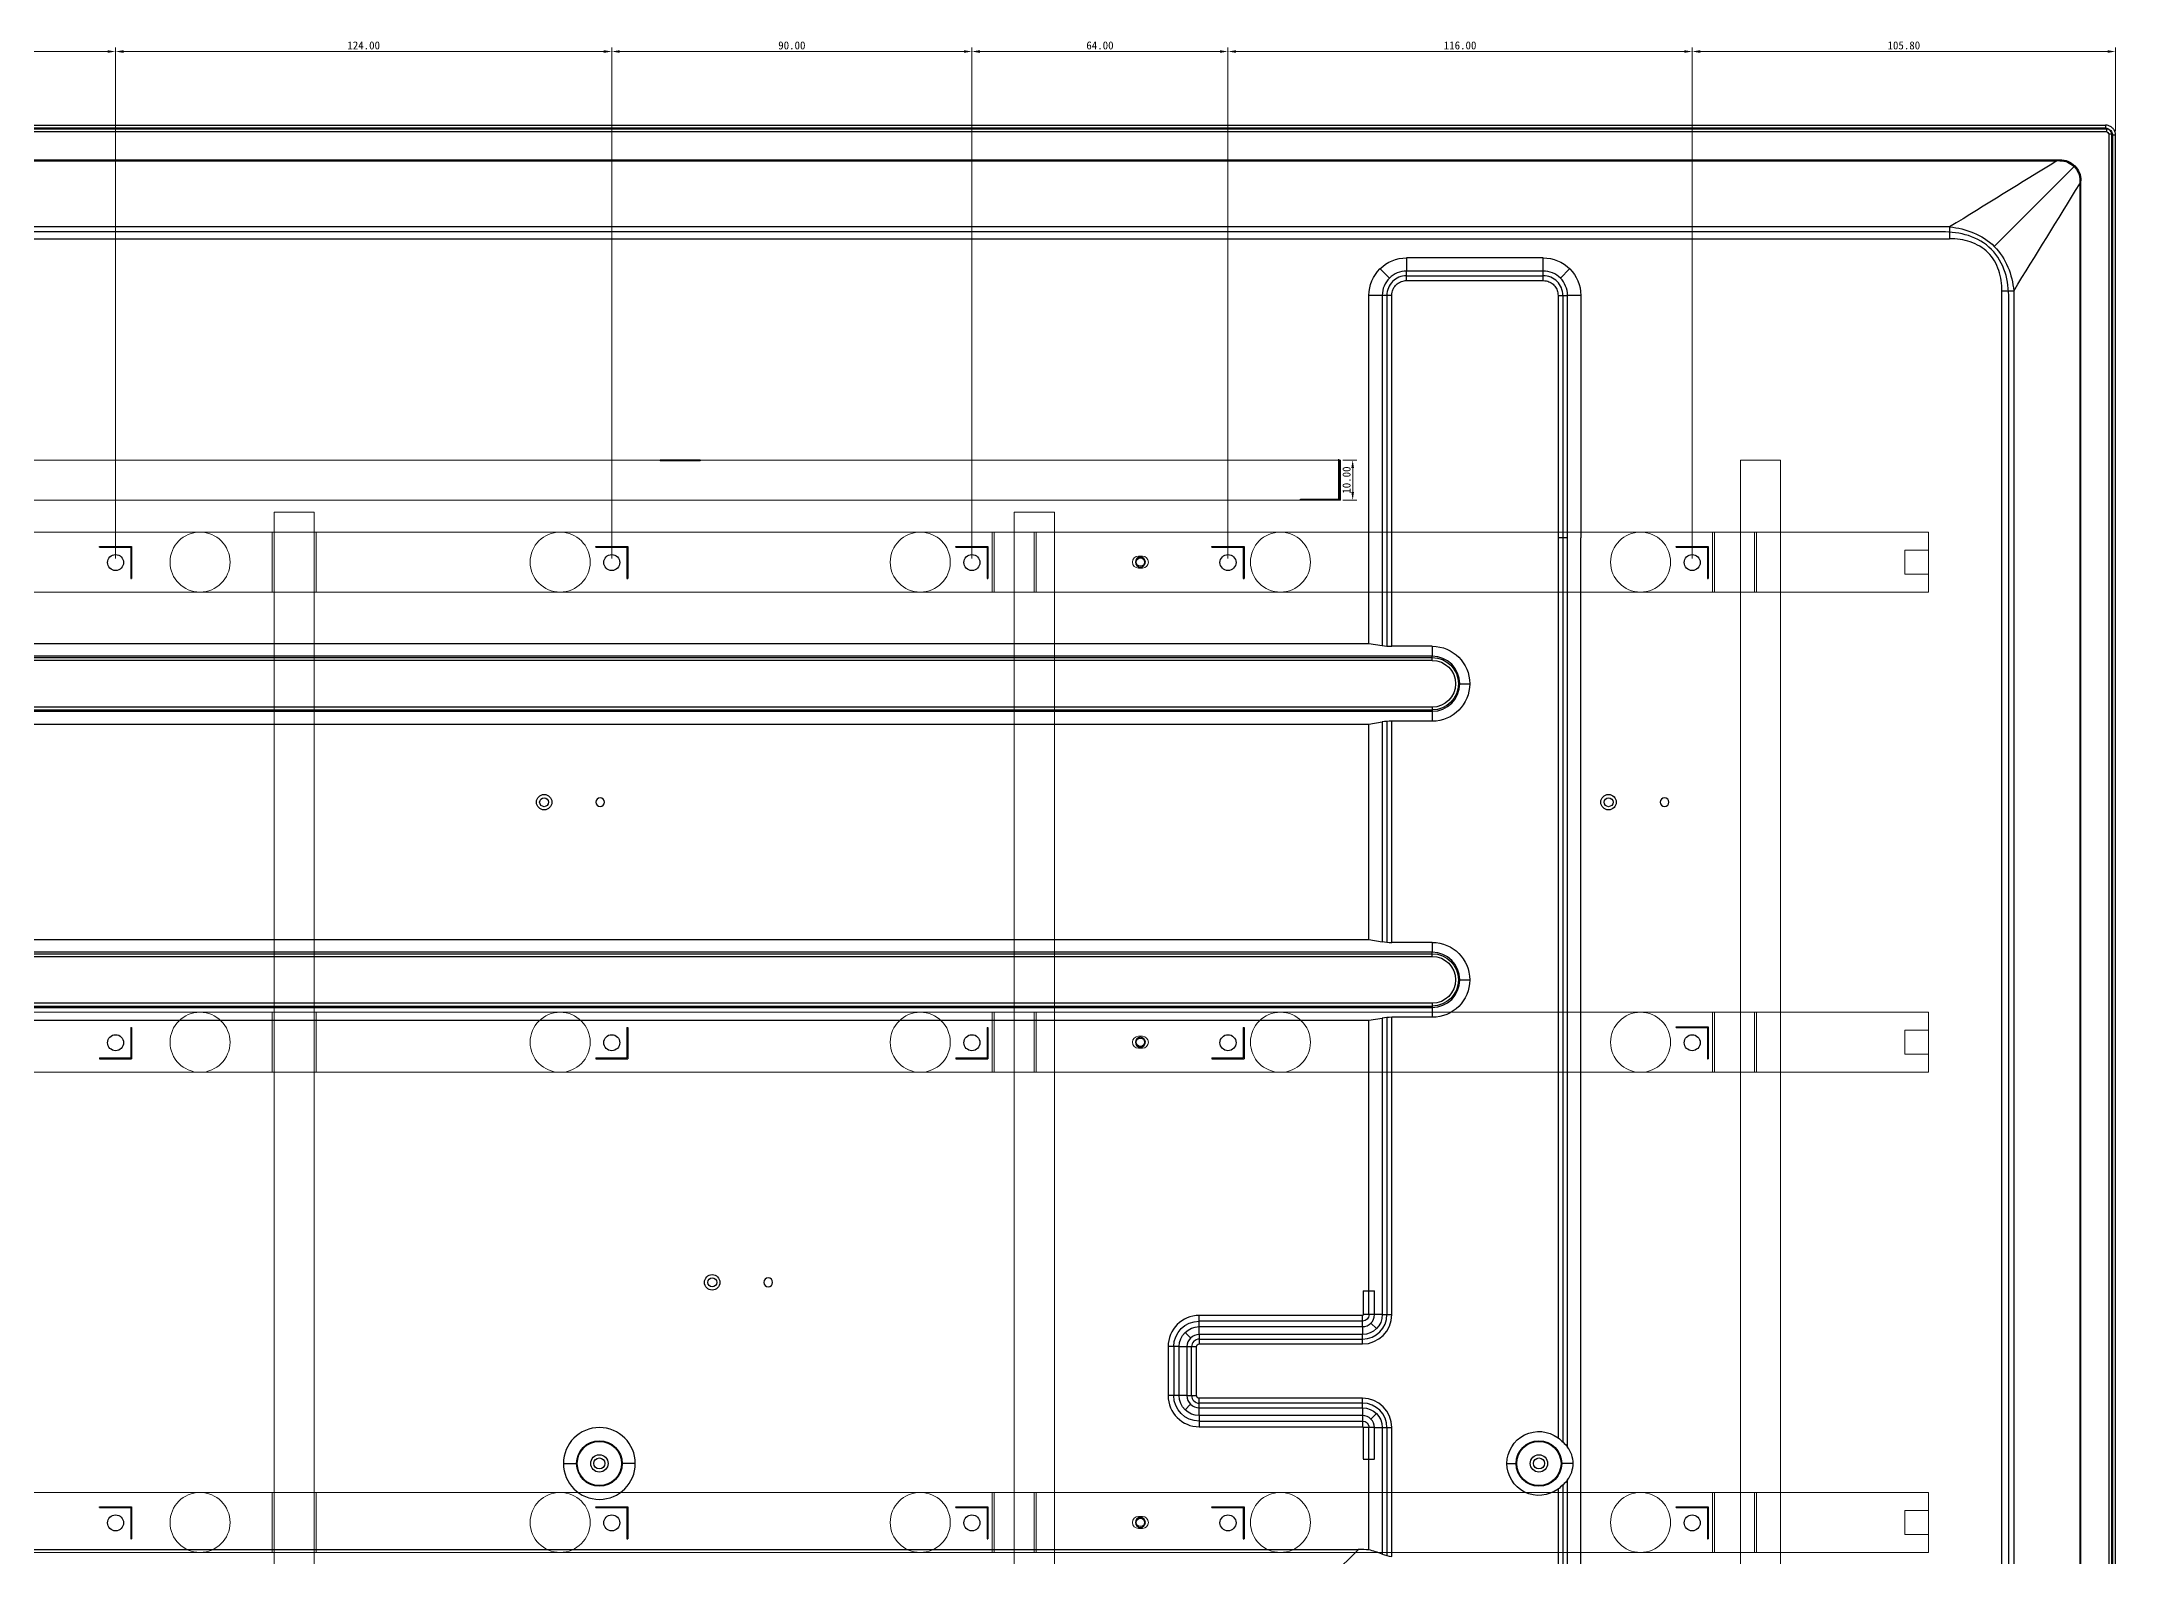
# Model space of a CAD drawing. Header units: millimetres. Extents: x 88 to 1316, y -3125 to -2188.
# Drawn here: x 797 to 1316, y -2566 to -2188 of the extents above; entities that cross this region are included whole.
import ezdxf

# ---------------------------------------------------------------- set-up
doc = ezdxf.new("R2010")
doc.units = ezdxf.units.MM
doc.header["$LTSCALE"] = 46.255
doc.layers.get('0').update_dxf_attribs({"linetype": 'CONTINUOUS'})
doc.layers.add('1', color=7, linetype='CONTINUOUS', true_color=0xffffff)
doc.styles.get("Standard").update_dxf_attribs({"font": 'simfang.ttf'})

msp = doc.modelspace()

# ---------------------------------------------------------------- linework, layer by layer
at = {"color": 7, "lineweight": 5}
for p, q in [((813.87, -2190.02), (731.07, -2190.02)), ((815.87, -2316.72), (815.87, -2189.02)), ((815.87, -2316.72), (815.87, -2189.02)), ((937.87, -2190.02), (817.87, -2190.02)), ((939.87, -2316.72), (939.87, -2189.02)), ((939.87, -2316.72), (939.87, -2189.02)), ((1027.87, -2190.02), (941.87, -2190.02)), ((1029.87, -2316.72), (1029.87, -2189.02)), ((1029.87, -2316.72), (1029.87, -2189.02)), ((1091.87, -2190.02), (1031.87, -2190.02)), ((1093.87, -2316.72), (1093.87, -2189.02)), ((1093.87, -2316.72), (1093.87, -2189.02)), ((1207.87, -2190.02), (1095.87, -2190.02)), ((1209.87, -2316.72), (1209.87, -2189.02)), ((1209.87, -2316.72), (1209.87, -2189.02)), ((1313.67, -2190.02), (1211.87, -2190.02)), ((1315.67, -2209.93), (1315.67, -2189.02)), ((1122.57, -2292.12), (1126.03, -2292.12)), ((1125.03, -2300.12), (1125.03, -2294.12)), ((1122.57, -2302.12), (1126.03, -2302.12))]:
    msp.add_line(p, q, dxfattribs=at)
at = {"color": 1, "lineweight": 5}
for p, q in [((281.97, -2292.12), (1121.57, -2292.12)), ((1121.57, -2302.12), (1121.57, -2292.12)), ((1221.97, -2822.12), (1221.97, -2292.12)), ((1221.97, -2292.12), (1231.97, -2292.12)), ((1231.97, -2822.12), (1231.97, -2292.12)), ((281.97, -2302.12), (1121.57, -2302.12)), ((855.47, -2809.12), (855.47, -2305.12)), ((865.47, -2305.12), (855.47, -2305.12)), ((865.47, -2809.12), (865.47, -2305.12)), ((1040.47, -2809.12), (1040.47, -2305.12)), ((1050.47, -2305.12), (1040.47, -2305.12)), ((1050.47, -2809.12), (1050.47, -2305.12))]:
    msp.add_line(p, q, dxfattribs=at)
at = {"color": 3, "lineweight": 5}
for p, q in [((1268.97, -2310.12), (186.97, -2310.12)), ((854.97, -2310.12), (854.97, -2325.12)), ((855.47, -2310.12), (855.47, -2325.12)), ((865.47, -2310.12), (865.47, -2325.12)), ((865.97, -2310.12), (865.97, -2325.12)), ((1034.97, -2310.12), (1034.97, -2325.12)), ((1035.47, -2310.12), (1035.47, -2325.12)), ((1045.47, -2310.12), (1045.47, -2325.12)), ((1045.97, -2310.12), (1045.97, -2325.12)), ((1214.97, -2310.12), (1214.97, -2325.12)), ((1215.47, -2310.12), (1215.47, -2325.12)), ((1225.47, -2310.12), (1225.47, -2325.12)), ((1225.97, -2310.12), (1225.97, -2325.12)), ((1268.97, -2310.12), (1268.97, -2325.12)), ((1071.47, -2316.12), (1072.47, -2316.12)), ((1268.97, -2314.62), (1263.05, -2314.62)), ((1263.05, -2314.62), (1263.05, -2320.62)), ((1071.47, -2319.12), (1072.47, -2319.12)), ((1268.97, -2320.62), (1263.05, -2320.62)), ((1268.97, -2325.12), (186.97, -2325.12)), ((1268.97, -2430.12), (186.97, -2430.12)), ((854.97, -2430.12), (854.97, -2445.12)), ((855.47, -2430.12), (855.47, -2445.12)), ((865.47, -2430.12), (865.47, -2445.12)), ((865.97, -2430.12), (865.97, -2445.12)), ((1034.97, -2430.12), (1034.97, -2445.12)), ((1035.47, -2430.12), (1035.47, -2445.12)), ((1045.47, -2430.12), (1045.47, -2445.12)), ((1045.97, -2430.12), (1045.97, -2445.12)), ((1214.97, -2430.12), (1214.97, -2445.12)), ((1215.47, -2430.12), (1215.47, -2445.12)), ((1225.47, -2430.12), (1225.47, -2445.12)), ((1225.97, -2430.12), (1225.97, -2445.12)), ((1268.97, -2430.12), (1268.97, -2445.12)), ((1268.97, -2434.62), (1263.05, -2434.62)), ((1263.05, -2434.62), (1263.05, -2440.62)), ((1071.47, -2436.12), (1072.47, -2436.12)), ((1071.47, -2439.12), (1072.47, -2439.12)), ((1268.97, -2440.62), (1263.05, -2440.62)), ((1268.97, -2445.12), (186.97, -2445.12)), ((1268.97, -2550.12), (186.97, -2550.12)), ((854.97, -2550.12), (854.97, -2565.12)), ((855.47, -2550.12), (855.47, -2565.12)), ((865.47, -2550.12), (865.47, -2565.12)), ((865.97, -2550.12), (865.97, -2565.12)), ((1034.97, -2550.12), (1034.97, -2565.12)), ((1035.47, -2550.12), (1035.47, -2565.12)), ((1045.47, -2550.12), (1045.47, -2565.12)), ((1045.97, -2550.12), (1045.97, -2565.12)), ((1214.97, -2550.12), (1214.97, -2565.12)), ((1215.47, -2550.12), (1215.47, -2565.12)), ((1225.47, -2550.12), (1225.47, -2565.12)), ((1225.97, -2550.12), (1225.97, -2565.12)), ((1268.97, -2554.62), (1263.05, -2554.62)), ((1263.05, -2554.62), (1263.05, -2560.62)), ((1268.97, -2550.12), (1268.97, -2565.12)), ((1071.47, -2556.12), (1072.47, -2556.12)), ((1071.47, -2559.12), (1072.47, -2559.12)), ((1268.97, -2565.12), (186.97, -2565.12)), ((1268.97, -2560.62), (1263.05, -2560.62))]:
    msp.add_line(p, q, dxfattribs=at)
for centre in [(836.97, -2317.62), (926.97, -2317.62), (1016.97, -2317.62), (1106.97, -2317.62), (1196.97, -2317.62), (836.97, -2437.62), (926.97, -2437.62), (1016.97, -2437.62), (1106.97, -2437.62), (1196.97, -2437.62), (836.97, -2557.62), (926.97, -2557.62), (1016.97, -2557.62), (1106.97, -2557.62), (1196.97, -2557.62)]:
    msp.add_circle(centre, 7.5, dxfattribs=at)
for centre, start, end in [((1071.47, -2317.62), 90, 270), ((1072.47, -2317.62), 270, 90), ((1071.47, -2437.62), 90, 270), ((1072.47, -2437.62), 270, 90), ((1071.47, -2557.62), 90, 270), ((1072.47, -2557.62), 270, 90)]:
    msp.add_arc(centre, 1.5, start, end, dxfattribs=at)
at = {"color": 7, "lineweight": 5}
for points in [[(813.87, -2189.69), (813.87, -2190.35), (815.87, -2190.02)], [(817.87, -2189.69), (817.87, -2190.35), (815.87, -2190.02)], [(937.87, -2189.69), (937.87, -2190.35), (939.87, -2190.02)], [(941.87, -2189.69), (941.87, -2190.35), (939.87, -2190.02)], [(1027.87, -2189.69), (1027.87, -2190.35), (1029.87, -2190.02)], [(1031.87, -2189.69), (1031.87, -2190.35), (1029.87, -2190.02)], [(1091.87, -2189.69), (1091.87, -2190.35), (1093.87, -2190.02)], [(1095.87, -2189.69), (1095.87, -2190.35), (1093.87, -2190.02)], [(1207.87, -2189.69), (1207.87, -2190.35), (1209.87, -2190.02)], [(1211.87, -2189.69), (1211.87, -2190.35), (1209.87, -2190.02)], [(1313.67, -2189.69), (1313.67, -2190.35), (1315.67, -2190.02)], [(1124.69, -2294.12), (1125.36, -2294.12), (1125.03, -2292.12)], [(1124.69, -2300.12), (1125.36, -2300.12), (1125.03, -2302.12)]]:
    msp.add_solid(points, dxfattribs=at)
at = {"layer": '1', "color": 7, "linetype": 'Continuous'}
for p, q in [((90.47, -2209.37), (1313.47, -2209.37)), ((1313.47, -2210.12), (90.47, -2210.12)), ((1313.15, -2209.17), (90.78, -2209.17)), ((1313.15, -2208.42), (1313.15, -2209.17)), ((1313.47, -2210.12), (1313.47, -2209.37)), ((1313.97, -2210.62), (1313.97, -2912.18)), ((1313.97, -2210.62), (1314.72, -2210.62)), ((1314.72, -2912.18), (1314.72, -2210.62)), ((1314.92, -2210.94), (1314.92, -2912.18)), ((1315.67, -2210.94), (1314.92, -2210.94)), ((102.17, -2217.05), (1301.77, -2217.05)), ((1305.27, -2218.82), (1285.36, -2238.73)), ((1305.34, -2218.75), (1305.45, -2218.63)), ((1307.03, -2865.71), (1307.03, -2222.32)), ((1274.21, -2233.85), (129.72, -2233.85)), ((129.72, -2236.82), (1274.21, -2236.82)), ((1272.37, -2235.08), (131.56, -2235.08)), ((1172.65, -2241.58), (1138.48, -2241.58)), ((1131.88, -2244.36), (1134.19, -2246.66)), ((1172.65, -2244.89), (1138.48, -2244.89)), ((1138.48, -2247.27), (1138.48, -2244.89)), ((1138.48, -2246.06), (1172.65, -2246.06)), ((1138.48, -2247.27), (1172.65, -2247.27)), ((1172.65, -2247.27), (1172.65, -2244.89)), ((1179.25, -2244.36), (1176.94, -2246.66)), ((1129.1, -2337.96), (1129.1, -2250.95)), ((1132.41, -2250.95), (1129.15, -2250.95)), ((1132.41, -2250.95), (1132.41, -2338.43)), ((1134.79, -2250.95), (1132.41, -2250.95)), ((1133.58, -2250.95), (1133.58, -2338.56)), ((1134.79, -2338.61), (1134.79, -2250.95)), ((1176.34, -2250.95), (1176.34, -2311.58)), ((1176.34, -2250.95), (1178.72, -2250.95)), ((1177.55, -2250.95), (1177.55, -2311.53)), ((1181.98, -2250.95), (1178.72, -2250.95)), ((1178.72, -2311.58), (1178.72, -2250.95)), ((1182.03, -2250.95), (1182.03, -2311.58)), ((1287.26, -2872.33), (1287.26, -2249.87)), ((1289, -2871.1), (1289, -2251.72)), ((1290.23, -2249.87), (1290.23, -2872.33)), ((961.97, -2292.12), (951.97, -2292.12)), ((951.97, -2292.12), (951.97, -2292.32)), ((961.97, -2292.32), (951.97, -2292.32)), ((961.97, -2292.12), (961.97, -2292.32)), ((1121.77, -2292.12), (1121.97, -2292.12)), ((1121.77, -2301.92), (1121.77, -2292.12)), ((1121.97, -2302.12), (1121.97, -2292.12)), ((1111.97, -2301.92), (1121.77, -2301.92)), ((1111.97, -2302.12), (1111.97, -2301.92)), ((1121.97, -2302.12), (1111.97, -2302.12)), ((1176.34, -2311.58), (1176.34, -2536.44)), ((1178.72, -2311.58), (1176.34, -2311.58)), ((1177.55, -2311.63), (1177.55, -2537.45)), ((1178.72, -2538.74), (1178.72, -2311.63)), ((1182.03, -2671.1), (1182.03, -2311.58)), ((811.87, -2313.72), (819.87, -2313.72)), ((811.87, -2313.92), (811.87, -2313.72)), ((811.87, -2313.92), (819.67, -2313.92)), ((819.67, -2313.92), (819.67, -2321.72)), ((819.87, -2313.72), (819.87, -2321.72)), ((935.87, -2313.92), (935.87, -2313.72)), ((935.87, -2313.72), (943.87, -2313.72)), ((935.87, -2313.92), (943.67, -2313.92)), ((943.67, -2313.92), (943.67, -2321.72)), ((943.87, -2313.72), (943.87, -2321.72)), ((1025.87, -2313.92), (1025.87, -2313.72)), ((1025.87, -2313.72), (1033.87, -2313.72)), ((1025.87, -2313.92), (1033.67, -2313.92)), ((1033.67, -2313.92), (1033.67, -2321.72)), ((1033.87, -2313.72), (1033.87, -2321.72)), ((1089.87, -2313.72), (1097.87, -2313.72)), ((1089.87, -2313.92), (1089.87, -2313.72)), ((1089.87, -2313.92), (1097.67, -2313.92)), ((1097.67, -2313.92), (1097.67, -2321.72)), ((1097.87, -2313.72), (1097.87, -2321.72)), ((1205.87, -2313.72), (1213.87, -2313.72)), ((1205.87, -2313.92), (1205.87, -2313.72)), ((1205.87, -2313.92), (1213.67, -2313.92)), ((1213.67, -2313.92), (1213.67, -2321.72)), ((1213.87, -2313.72), (1213.87, -2321.72)), ((819.67, -2321.72), (819.87, -2321.72)), ((943.67, -2321.72), (943.87, -2321.72)), ((1033.67, -2321.72), (1033.87, -2321.72)), ((1097.67, -2321.72), (1097.87, -2321.72)), ((1213.67, -2321.72), (1213.87, -2321.72)), ((274.83, -2337.96), (1129.1, -2337.96)), ((701.97, -2341.48), (1144.91, -2341.48)), ((701.97, -2342.16), (1144.91, -2342.16)), ((1144.91, -2341.13), (702.02, -2341.13)), ((1129.1, -2337.96), (1132.41, -2338.48)), ((1144.91, -2338.66), (1134.79, -2338.66)), ((1144.91, -2338.71), (1144.91, -2341.13)), ((1144.91, -2342.16), (1144.91, -2341.13)), ((1151.8, -2348.02), (1154.22, -2348.02)), ((274.83, -2358.08), (1129.1, -2358.08)), ((1144.91, -2353.87), (701.97, -2353.87)), ((701.97, -2354.56), (1144.91, -2354.56)), ((702.02, -2354.91), (1144.91, -2354.91)), ((1129.1, -2358.08), (1132.41, -2357.56)), ((1129.1, -2411.96), (1129.1, -2358.08)), ((1132.41, -2357.61), (1132.41, -2412.43)), ((1133.58, -2357.47), (1133.58, -2412.56)), ((1144.91, -2357.38), (1134.79, -2357.38)), ((1134.79, -2412.61), (1134.79, -2357.43)), ((1144.91, -2353.87), (1144.91, -2354.91)), ((1144.91, -2354.91), (1144.91, -2357.33)), ((274.83, -2411.96), (1129.1, -2411.96)), ((1144.91, -2415.13), (702.02, -2415.13)), ((1129.1, -2411.96), (1132.41, -2412.48)), ((1144.91, -2412.66), (1134.79, -2412.66)), ((1144.91, -2412.71), (1144.91, -2415.13)), ((1144.91, -2416.16), (1144.91, -2415.13)), ((701.97, -2415.48), (1144.91, -2415.48)), ((701.97, -2416.16), (1144.91, -2416.16)), ((1151.8, -2422.02), (1154.22, -2422.02)), ((1144.91, -2427.87), (701.97, -2427.87)), ((701.97, -2428.56), (1144.91, -2428.56)), ((702.02, -2428.91), (1144.91, -2428.91)), ((1144.91, -2427.87), (1144.91, -2428.91)), ((1144.91, -2428.91), (1144.91, -2431.33)), ((274.83, -2432.08), (1129.1, -2432.08)), ((819.67, -2433.92), (819.67, -2441.52)), ((819.67, -2433.92), (819.87, -2433.92)), ((819.87, -2433.92), (819.87, -2441.72)), ((943.67, -2433.92), (943.87, -2433.92)), ((943.67, -2433.92), (943.67, -2441.52)), ((943.87, -2433.92), (943.87, -2441.72)), ((1033.67, -2433.92), (1033.67, -2441.52)), ((1033.67, -2433.92), (1033.87, -2433.92)), ((1033.87, -2433.92), (1033.87, -2441.72)), ((1097.67, -2433.92), (1097.67, -2441.52)), ((1097.67, -2433.92), (1097.87, -2433.92)), ((1097.87, -2433.92), (1097.87, -2441.72)), ((1129.1, -2432.08), (1132.41, -2431.56)), ((1129.1, -2499.7), (1129.1, -2432.08)), ((1132.41, -2431.61), (1132.41, -2505.69)), ((1133.58, -2431.48), (1133.58, -2505.69)), ((1144.91, -2431.38), (1134.79, -2431.38)), ((1134.79, -2505.69), (1134.79, -2431.43)), ((1205.87, -2433.72), (1213.87, -2433.72)), ((1205.87, -2433.92), (1205.87, -2433.72)), ((1205.87, -2433.92), (1213.67, -2433.92)), ((1213.67, -2433.92), (1213.67, -2441.72)), ((1213.87, -2433.72), (1213.87, -2441.72)), ((811.87, -2441.52), (819.67, -2441.52)), ((811.87, -2441.52), (811.87, -2441.72)), ((811.87, -2441.72), (819.87, -2441.72)), ((935.87, -2441.52), (935.87, -2441.72)), ((935.87, -2441.52), (943.67, -2441.52)), ((935.87, -2441.72), (943.87, -2441.72)), ((1025.87, -2441.52), (1033.67, -2441.52)), ((1025.87, -2441.52), (1025.87, -2441.72)), ((1025.87, -2441.72), (1033.87, -2441.72)), ((1089.87, -2441.52), (1089.87, -2441.72)), ((1089.87, -2441.52), (1097.67, -2441.52)), ((1089.87, -2441.72), (1097.87, -2441.72)), ((1213.67, -2441.72), (1213.87, -2441.72)), ((1127.68, -2499.7), (1129.1, -2499.7)), ((1127.68, -2499.75), (1127.68, -2505.69)), ((1129.1, -2499.7), (1130.48, -2499.7)), ((1129.1, -2505.69), (1129.1, -2499.75)), ((1130.48, -2505.69), (1130.48, -2499.75)), ((1127.48, -2505.89), (1086.68, -2505.89)), ((1086.68, -2508.69), (1086.68, -2505.89)), ((1127.48, -2507.32), (1086.68, -2507.32)), ((1127.48, -2508.69), (1127.48, -2505.89)), ((1130.48, -2505.69), (1127.68, -2505.69)), ((1129.6, -2507.81), (1130.97, -2509.18)), ((1132.41, -2505.69), (1130.48, -2505.69)), ((1132.41, -2505.69), (1134.79, -2505.69)), ((1078.88, -2513.69), (1078.88, -2525.92)), ((1081.68, -2513.69), (1078.88, -2513.69)), ((1080.3, -2513.69), (1080.3, -2525.92)), ((1081.68, -2513.69), (1083.61, -2513.69)), ((1081.68, -2525.92), (1081.68, -2513.69)), ((1084.51, -2511.52), (1083.14, -2510.15)), ((1083.61, -2513.69), (1083.61, -2525.92)), ((1083.61, -2513.69), (1085.99, -2513.69)), ((1084.78, -2525.92), (1084.78, -2513.69)), ((1085.99, -2525.92), (1085.99, -2513.69)), ((1086.68, -2510.63), (1086.68, -2508.69)), ((1086.68, -2508.69), (1127.48, -2508.69)), ((1127.48, -2510.63), (1086.68, -2510.63)), ((1086.68, -2510.63), (1086.68, -2513.01)), ((1086.68, -2511.8), (1127.48, -2511.8)), ((1086.68, -2513.01), (1127.48, -2513.01)), ((1127.48, -2508.69), (1127.48, -2510.63)), ((1127.48, -2513.01), (1127.48, -2510.63)), ((1081.68, -2525.92), (1078.88, -2525.92)), ((1083.61, -2525.92), (1081.68, -2525.92)), ((1083.14, -2529.45), (1084.51, -2528.08)), ((1083.61, -2525.92), (1085.99, -2525.92)), ((1127.48, -2526.6), (1086.68, -2526.6)), ((1086.68, -2528.98), (1086.68, -2526.6)), ((1127.48, -2527.81), (1086.68, -2527.81)), ((1086.68, -2530.92), (1086.68, -2528.98)), ((1086.68, -2528.98), (1127.48, -2528.98)), ((1127.48, -2528.98), (1127.48, -2526.6)), ((1127.48, -2528.98), (1127.48, -2530.92)), ((1127.48, -2530.92), (1086.68, -2530.92)), ((1086.68, -2530.92), (1086.68, -2533.71)), ((1086.68, -2532.29), (1127.48, -2532.29)), ((1086.68, -2533.71), (1127.48, -2533.71)), ((1127.48, -2530.92), (1127.48, -2533.71)), ((1127.68, -2533.92), (1127.68, -2541.74)), ((1130.48, -2533.92), (1127.68, -2533.92)), ((1129.1, -2541.74), (1129.1, -2533.92)), ((1130.97, -2530.43), (1129.6, -2531.8)), ((1130.48, -2533.92), (1132.41, -2533.92)), ((1130.48, -2541.74), (1130.48, -2533.92)), ((1132.41, -2533.92), (1132.41, -2565.46)), ((1132.41, -2533.92), (1134.79, -2533.92)), ((1133.58, -2533.92), (1133.58, -2565.83)), ((1134.79, -2566.09), (1134.79, -2533.92)), ((927.83, -2542.88), (931.08, -2542.88)), ((945.7, -2542.88), (942.45, -2542.88)), ((1127.68, -2541.79), (1129.1, -2541.79)), ((1129.1, -2564.45), (1129.1, -2541.79)), ((1129.1, -2541.79), (1130.48, -2541.79)), ((1163.64, -2542.88), (1165.88, -2542.88)), ((1180.07, -2542.88), (1177.25, -2542.88)), ((1176.34, -2549.32), (1176.34, -2674.91)), ((1177.55, -2548.31), (1177.55, -2673.65)), ((1178.72, -2672.68), (1178.72, -2547.02)), ((811.87, -2553.72), (819.87, -2553.72)), ((811.87, -2553.92), (811.87, -2553.72)), ((811.87, -2553.92), (819.67, -2553.92)), ((819.67, -2553.92), (819.67, -2561.72)), ((819.87, -2553.72), (819.87, -2561.72)), ((935.87, -2553.92), (935.87, -2553.72)), ((935.87, -2553.72), (943.87, -2553.72)), ((935.87, -2553.92), (943.67, -2553.92)), ((943.67, -2553.92), (943.67, -2561.72)), ((943.87, -2553.72), (943.87, -2561.72)), ((1025.87, -2553.72), (1033.87, -2553.72)), ((1025.87, -2553.92), (1025.87, -2553.72)), ((1025.87, -2553.92), (1033.67, -2553.92)), ((1033.67, -2553.92), (1033.67, -2561.72)), ((1033.87, -2553.72), (1033.87, -2561.72)), ((1089.87, -2553.72), (1097.87, -2553.72)), ((1089.87, -2553.92), (1089.87, -2553.72)), ((1089.87, -2553.92), (1097.67, -2553.92)), ((1097.67, -2553.92), (1097.67, -2561.72)), ((1097.87, -2553.72), (1097.87, -2561.72)), ((1205.87, -2553.72), (1213.87, -2553.72)), ((1205.87, -2553.92), (1205.87, -2553.72)), ((1205.87, -2553.92), (1213.67, -2553.92)), ((1213.67, -2553.92), (1213.67, -2561.72)), ((1213.87, -2553.72), (1213.87, -2561.72)), ((277.49, -2564.4), (1126.44, -2564.4)), ((819.67, -2561.72), (819.87, -2561.72)), ((943.67, -2561.72), (943.87, -2561.72)), ((1033.67, -2561.72), (1033.87, -2561.72)), ((1097.67, -2561.72), (1097.87, -2561.72)), ((1126.4, -2564.43), (1120.09, -2570.75)), ((1213.67, -2561.72), (1213.87, -2561.72))]:
    msp.add_line(p, q, dxfattribs=at)
at = {"layer": '1', "color": 2, "linetype": 'Continuous'}
for p, q in [((90.78, -2208.42), (1313.15, -2208.42)), ((1315.67, -2912.18), (1315.67, -2210.94))]:
    msp.add_line(p, q, dxfattribs=at)
at = {"layer": '1', "color": 5, "linetype": 'Continuous'}
for p, q in [((102.9, -2217.34), (1301.03, -2217.34)), ((1306.75, -2223.05), (1306.75, -2867.59))]:
    msp.add_line(p, q, dxfattribs=at)
at = {"layer": '1', "color": 1, "linetype": 'Continuous'}
msp.add_line((1121.57, -2302.12), (1121.57, -2291.92), dxfattribs=at)
at = {"layer": '1', "color": 7, "linetype": 'Continuous'}
for centre, radius in [((815.87, -2317.72), 2), ((939.87, -2317.72), 2), ((1029.87, -2317.72), 2), ((1071.97, -2317.62), 1.05), ((1093.87, -2317.72), 2), ((1209.87, -2317.72), 2), ((922.97, -2377.62), 1.93), ((922.97, -2377.62), 1.12), ((1188.97, -2377.62), 1.93), ((1188.97, -2377.62), 1.12), ((815.87, -2437.72), 2), ((939.87, -2437.72), 2), ((1029.87, -2437.72), 2), ((1093.87, -2437.72), 2), ((1209.87, -2437.72), 2), ((1071.97, -2437.62), 1.05), ((964.97, -2497.62), 1.93), ((964.97, -2497.62), 1.12), ((936.77, -2542.88), 5.63), ((936.77, -2542.88), 5.53), ((1171.57, -2542.88), 5.63), ((1171.57, -2542.88), 5.53), ((815.87, -2557.72), 2), ((939.87, -2557.72), 2), ((1029.87, -2557.72), 2), ((1071.97, -2557.62), 1.05), ((1093.87, -2557.72), 2), ((1209.87, -2557.72), 2)]:
    msp.add_circle(centre, radius, dxfattribs=at)
at = {"layer": '1', "color": 7, "linetype": 'Continuous', "extrusion": (0, 0, -1)}
for centre, radius in [((-1071.97, -2317.62), 1.25), ((-936.97, -2377.62), 1.1), ((-1202.97, -2377.62), 1.1), ((-1071.97, -2437.62), 1.25), ((-978.97, -2497.62), 1.1), ((-1071.97, -2557.62), 1.25)]:
    msp.add_circle(centre, radius, dxfattribs=at)
at = {"layer": '1', "color": 7, "linetype": 'Continuous'}
for centre, radius, start, end in [((1313.47, -2210.62), 1.25, 0, 90), ((1144.91, -2348.02), 6.89, 270, 90), ((1144.91, -2422.02), 6.89, 270, 90), ((1086.68, -2513.69), 7.79, 90, 180), ((1127.48, -2505.69), 3, 270, 0), ((1127.48, -2505.69), 7.32, 270, 0), ((1127.48, -2505.69), 6.11, 270, 0), ((1086.68, -2513.69), 3.06, 90, 180), ((1086.68, -2513.69), 1.89, 90, 180), ((1086.68, -2525.92), 7.79, 180, 270), ((1086.68, -2525.92), 3.06, 180, 270), ((1086.68, -2525.92), 1.89, 180, 270), ((1127.48, -2533.92), 7.32, 0, 90), ((1127.48, -2533.92), 6.11, 0, 90), ((936.77, -2542.88), 8.98, 0, 180), ((1127.48, -2533.92), 3, 0, 90), ((936.77, -2542.88), 8.98, 180, 0)]:
    msp.add_arc(centre, radius, start, end, dxfattribs=at)
at = {"layer": '1', "color": 7, "linetype": 'Continuous', "extrusion": (0, 0, -1)}
for centre, radius, start, end in [((-1313.47, -2210.62), 0.5, 90, 180), ((-1144.91, -2348.02), 9.36, 90, 270), ((-1144.91, -2348.02), 6.54, 90, 270), ((-1144.91, -2348.02), 5.85, 90, 270), ((-1144.91, -2422.02), 9.36, 90, 270), ((-1144.91, -2422.02), 6.54, 90, 270), ((-1144.91, -2422.02), 5.85, 90, 270), ((-1086.68, -2513.69), 6.37, 0, 90), ((-1127.48, -2505.69), 4.94, 180, 270), ((-1127.48, -2505.69), 0.205, 180, 270), ((-1127.48, -2505.69), 1.63, 180, 270), ((-1086.68, -2513.69), 5, 0, 90), ((-1086.68, -2513.69), 0.683, 0, 90), ((-1086.68, -2525.92), 6.37, 270, 0), ((-1086.68, -2525.92), 5, 270, 0), ((-1086.68, -2525.92), 0.683, 270, 0), ((-1127.48, -2533.92), 4.94, 90, 180), ((-1127.48, -2533.92), 1.63, 90, 180), ((-1127.48, -2533.92), 0.205, 90, 180), ((-1171.57, -2542.88), 7.98, 360, 126.7469), ((-936.77, -2542.88), 5.69, 360, 180), ((-1171.57, -2542.88), 5.69, 360, 180), ((-936.77, -2542.88), 5.69, 180, 360), ((-936.77, -2542.88), 2.17, 0, 180), ((-936.77, -2542.88), 2.17, 180, 0), ((-936.77, -2542.88), 1.38, 0, 180), ((-936.77, -2542.88), 1.38, 180, 0), ((-1171.57, -2542.88), 7.98, 233.2531, 360), ((-1171.57, -2542.88), 5.69, 180, 360), ((-1171.57, -2542.88), 2.17, 0, 180), ((-1171.57, -2542.88), 2.17, 180, 0), ((-1171.57, -2542.88), 1.38, 0, 180), ((-1171.57, -2542.88), 1.38, 180, 0)]:
    msp.add_arc(centre, radius, start, end, dxfattribs=at)
at = {"layer": '1', "color": 7, "linetype": 'Continuous'}
for centre, major_axis, ratio, start_param, end_param in [((1134.79, -2333.26), (9.2, 0), 0.586697, 4.45059, 4.712389), ((1134.79, -2362.78), (9.2, 0), 0.586697, 1.570796, 1.832596), ((1134.79, -2407.26), (9.2, 0), 0.586697, 4.45059, 4.712389), ((1134.79, -2436.78), (9.2, 0), 0.586697, 1.570796, 1.832596), ((1173.14, -2542.88), (6.98, 0), 0.974397, 0, 0.644549), ((1173.14, -2542.88), (6.98, 0), 0.974397, 5.638636, 6.283185), ((1094.51, -2641.68), (-64.96, -64.96), 0.6444, 3.675804, 3.714021), ((1100.86, -2635.33), (38.52, 66.57), 0.750622, 0.133075, 0.192641)]:
    msp.add_ellipse(centre, major_axis=major_axis, ratio=ratio, start_param=start_param, end_param=end_param, dxfattribs=at)
for points, knots in [([(1315.67, -2210.94), (1315.67, -2210.94), (1315.67, -2210.94), (1315.67, -2210.62), (1315.6, -2210.29), (1315.38, -2209.74), (1315.23, -2209.5), (1314.86, -2209.08), (1314.64, -2208.89), (1314.14, -2208.61), (1313.87, -2208.51), (1313.44, -2208.43), (1313.3, -2208.42), (1313.15, -2208.42), (1313.15, -2208.42), (1313.15, -2208.42)], [0, 0, 0, 0, 0.000015, 0.000015, 0.244207, 0.244207, 0.455525, 0.455525, 0.671156, 0.671156, 0.888989, 0.888989, 0.999985, 0.999985, 1, 1, 1, 1]), ([(1313.15, -2209.17), (1313.25, -2209.17), (1313.36, -2209.18), (1313.65, -2209.23), (1313.85, -2209.3), (1314.19, -2209.5), (1314.35, -2209.63), (1314.61, -2209.93), (1314.71, -2210.1), (1314.87, -2210.49), (1314.92, -2210.71), (1314.92, -2210.94)], [0, 0, 0, 0, 0.110148, 0.110148, 0.327937, 0.327937, 0.544778, 0.544778, 0.756957, 0.756957, 1, 1, 1, 1]), ([(1313.51, -2210.11), (1313.59, -2210.18), (1313.67, -2210.26), (1313.84, -2210.42), (1313.92, -2210.52), (1314, -2210.61)], [0, 0, 0, 0, 0.46035, 0.46035, 1, 1, 1, 1]), ([(1301.77, -2217.05), (1303.16, -2217.05), (1304.51, -2217.62), (1306.47, -2219.57), (1307.03, -2220.93), (1307.03, -2222.32)], [0, 0, 0, 0, 0.5, 0.5, 1, 1, 1, 1]), ([(1301.77, -2217.33), (1303.08, -2217.32), (1304.37, -2217.86), (1306.23, -2219.71), (1306.76, -2221), (1306.75, -2222.32)], [0, 0, 0, 0, 0.5, 0.5, 1, 1, 1, 1]), ([(1274.21, -2233.85), (1276.26, -2234.06), (1278.31, -2234.53), (1282.12, -2236.12), (1283.9, -2237.27), (1286.82, -2240.19), (1287.97, -2241.96), (1289.56, -2245.79), (1290.02, -2247.83), (1290.23, -2249.87)], [0, 0, 0, 0, 0.25, 0.25, 0.5, 0.5, 0.75, 0.75, 1, 1, 1, 1]), ([(1289, -2251.72), (1288.99, -2249.51), (1288.74, -2247.34), (1287.39, -2243.09), (1286.25, -2241.05), (1283.07, -2237.87), (1281.05, -2236.72), (1276.8, -2235.36), (1274.59, -2235.09), (1272.37, -2235.08)], [0, 0, 0, 0, 0.247123, 0.247123, 0.499988, 0.499988, 0.752852, 0.752852, 1, 1, 1, 1]), ([(1287.26, -2249.87), (1287.26, -2248.12), (1287.05, -2246.4), (1285.95, -2243.08), (1285.05, -2241.52), (1282.59, -2239.06), (1281.04, -2238.16), (1277.72, -2237.05), (1275.97, -2236.82), (1274.21, -2236.82)], [0, 0, 0, 0, 0.25, 0.25, 0.5, 0.5, 0.75, 0.75, 1, 1, 1, 1]), ([(1129.1, -2250.95), (1129.1, -2248.47), (1130.12, -2246.05), (1133.58, -2242.6), (1136, -2241.58), (1138.48, -2241.58)], [0, 0, 0, 0, 0.5, 0.5, 1, 1, 1, 1]), ([(1172.65, -2241.58), (1175.13, -2241.58), (1177.55, -2242.59), (1181.01, -2246.05), (1182.03, -2248.47), (1182.03, -2250.95)], [0, 0, 0, 0, 0.5, 0.5, 1, 1, 1, 1]), ([(1138.48, -2244.89), (1136.9, -2244.89), (1135.31, -2245.54), (1133.07, -2247.78), (1132.41, -2249.37), (1132.41, -2250.95)], [0, 0, 0, 0, 0.5, 0.5, 1, 1, 1, 1]), ([(1138.48, -2246.06), (1137.18, -2246.06), (1135.92, -2246.59), (1134.11, -2248.39), (1133.58, -2249.66), (1133.58, -2250.95)], [0, 0, 0, 0, 0.5, 0.5, 1, 1, 1, 1]), ([(1134.79, -2250.95), (1134.79, -2250.68), (1134.82, -2250.41), (1134.97, -2249.74), (1135.13, -2249.35), (1135.57, -2248.65), (1135.85, -2248.33), (1136.5, -2247.82), (1136.87, -2247.61), (1137.65, -2247.34), (1138.06, -2247.27), (1138.48, -2247.27)], [0, 0, 0, 0, 0.140103, 0.140103, 0.354801, 0.354801, 0.569803, 0.569803, 0.784947, 0.784947, 1, 1, 1, 1]), ([(1178.72, -2250.95), (1178.72, -2249.37), (1178.06, -2247.78), (1175.83, -2245.54), (1174.23, -2244.89), (1172.65, -2244.89)], [0, 0, 0, 0, 0.5, 0.5, 1, 1, 1, 1]), ([(1177.55, -2250.95), (1177.55, -2249.66), (1177.02, -2248.39), (1175.21, -2246.59), (1173.95, -2246.06), (1172.65, -2246.06)], [0, 0, 0, 0, 0.5, 0.5, 1, 1, 1, 1]), ([(1172.65, -2247.27), (1172.93, -2247.27), (1173.2, -2247.3), (1173.86, -2247.45), (1174.26, -2247.61), (1174.95, -2248.04), (1175.27, -2248.33), (1175.79, -2248.97), (1175.99, -2249.34), (1176.27, -2250.12), (1176.34, -2250.54), (1176.34, -2250.95)], [0, 0, 0, 0, 0.140103, 0.140103, 0.354801, 0.354801, 0.569803, 0.569803, 0.784947, 0.784947, 1, 1, 1, 1])]:
    msp.add_open_spline(points, degree=3, knots=knots, dxfattribs=at)
for points, degree in [([(1300.99, -2217.36), (1292.06, -2222.86), (1283.14, -2228.36), (1274.21, -2233.85)], 3), ([(1301.77, -2217.33), (1301.52, -2217.34), (1301.28, -2217.34), (1301.03, -2217.34)], 3), ([(1301.77, -2217.28), (1301.77, -2217.1)], 1), ([(1290.23, -2249.87), (1295.73, -2240.95), (1301.23, -2232.02), (1306.72, -2223.1)], 3), ([(1306.75, -2222.32), (1306.75, -2222.56), (1306.75, -2222.81), (1306.75, -2223.05)], 3), ([(1306.98, -2222.32), (1306.8, -2222.32)], 1), ([(1274.21, -2233.85), (1274.21, -2234.63), (1274.21, -2235.72), (1274.21, -2236.82)], 3), ([(1138.48, -2241.63), (1138.48, -2242.71), (1138.48, -2243.8), (1138.48, -2244.89)], 3), ([(1172.65, -2244.89), (1172.65, -2243.8), (1172.65, -2242.71), (1172.65, -2241.63)], 3), ([(1290.23, -2249.87), (1289.46, -2249.87), (1288.36, -2249.87), (1287.26, -2249.87)], 3), ([(1176.34, -2536.49), (1177.24, -2537.16), (1178.04, -2537.91), (1178.72, -2538.79)], 3), ([(1178.72, -2546.97), (1178.04, -2547.85), (1177.24, -2548.6), (1176.34, -2549.27)], 3), ([(1132.41, -2565.51), (1133.18, -2565.79), (1133.97, -2566), (1134.79, -2566.14)], 3)]:
    msp.add_open_spline(points, degree=degree, dxfattribs=at)

# ---------------------------------------------------------------- texts
at = {"color": 7, "lineweight": 5, "char_height": 2, "attachment_point": 5}
for s, insert in [('\\A1;124.00', (877.87, -2188.5)), ('\\A1;90.00', (984.87, -2188.5)), ('\\A1;64.00', (1061.87, -2188.5)), ('\\A1;116.00', (1151.87, -2188.5)), ('\\A1;105.80', (1262.77, -2188.5))]:
    msp.add_mtext(s, dxfattribs=dict(at, insert=insert))
at = {"color": 7, "lineweight": 5, "insert": (1123.51, -2297.12), "char_height": 2, "attachment_point": 5, "rotation": 90}
msp.add_mtext('\\A1;10.00', dxfattribs=at)

doc.saveas('drawing.dxf')
